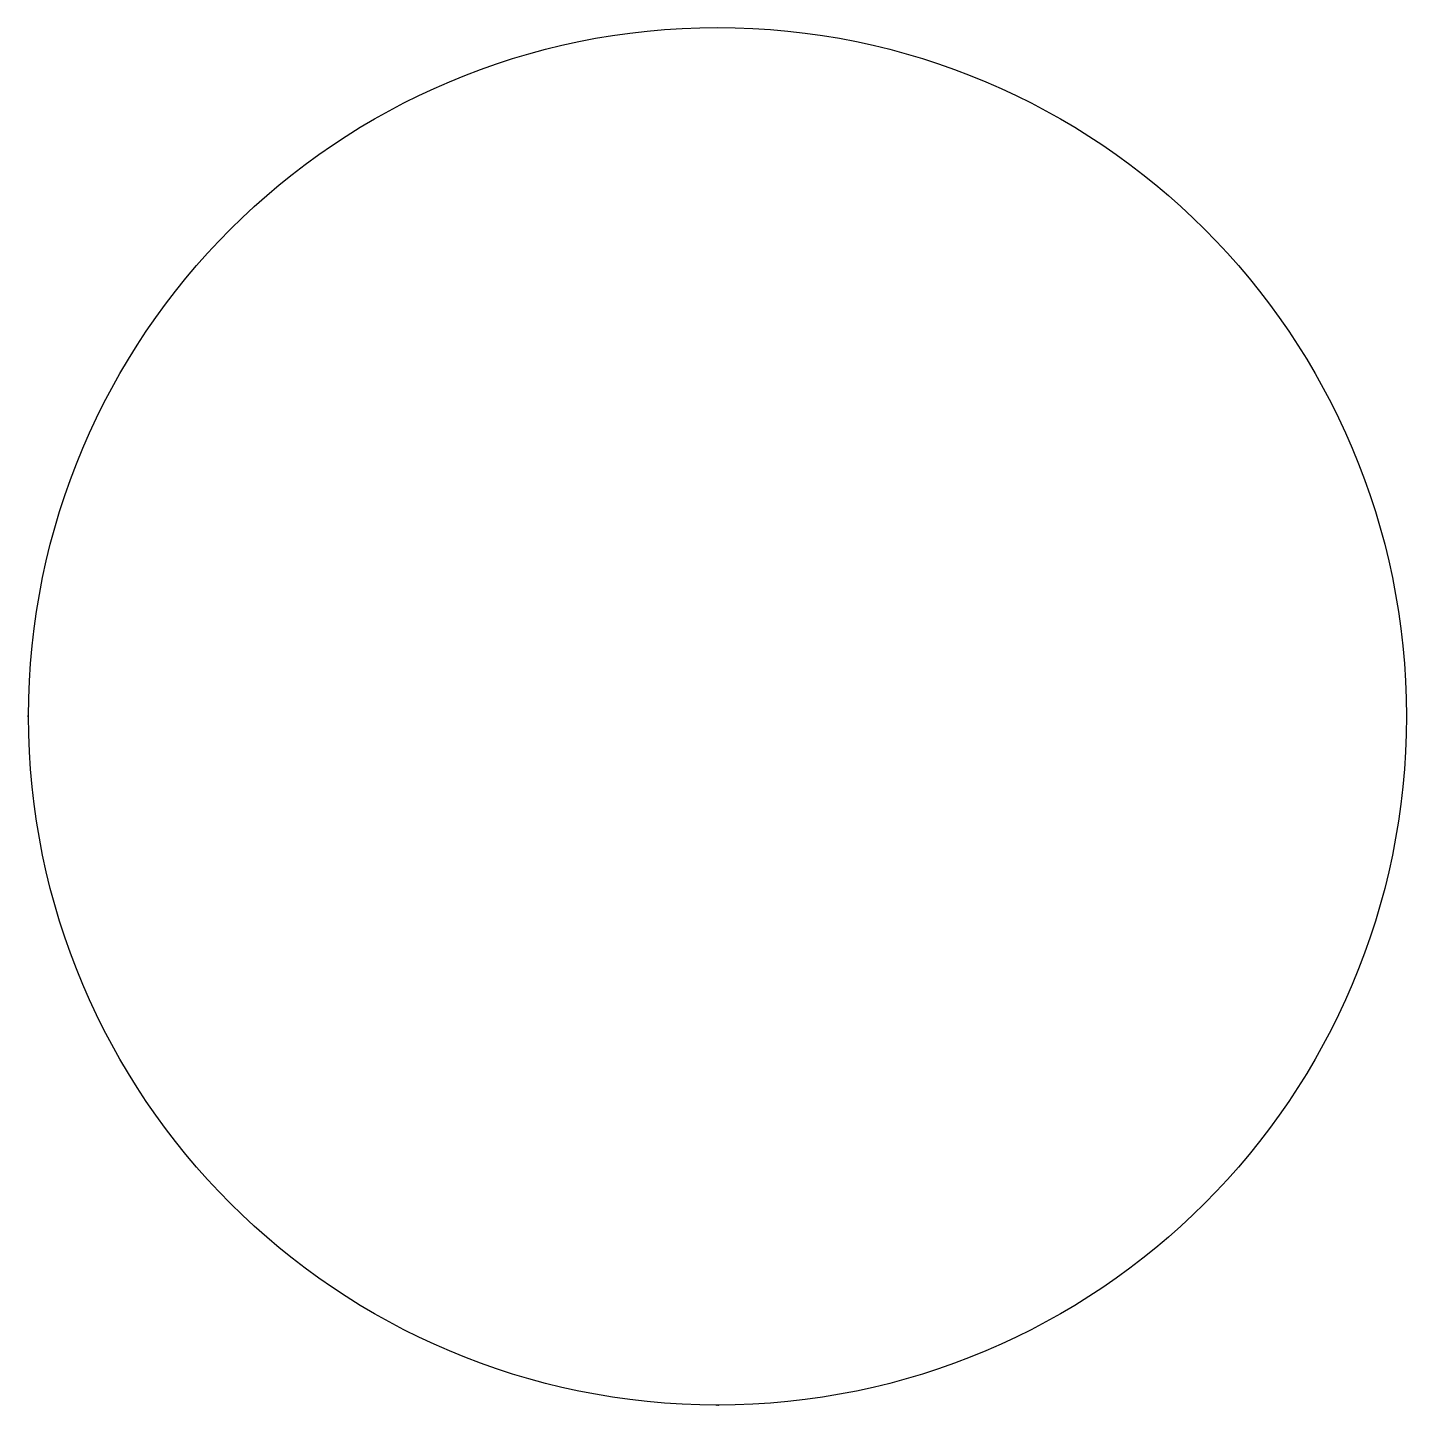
# Model space of a CAD drawing. Header units: millimetres. Extents: x -1 to 1, y -1 to 1.
import ezdxf
from ezdxf.enums import TextEntityAlignment as Align

# ---------------------------------------------------------------- set-up
doc = ezdxf.new("R2010")
doc.units = ezdxf.units.MM
doc.header["$LTSCALE"] = 10
doc.styles.add('ROMANS', font='romans.shx')

msp = doc.modelspace()

# ---------------------------------------------------------------- linework, layer by layer
at = {"color": 7}
msp.add_circle((0, 0), 1, dxfattribs=at)

# ---------------------------------------------------------------- texts
at = {"color": 7, "style": 'ROMANS', "flags": 4}
msp.add_attdef('T1', text='T1', height=0.001, dxfattribs=at).set_placement((-1, 0), align=Align.MIDDLE_RIGHT)
msp.add_attdef('NOME1', text='NOME', height=0.001, dxfattribs=at).set_placement((0, -1), align=Align.MIDDLE_CENTER)

doc.saveas('drawing.dxf')
